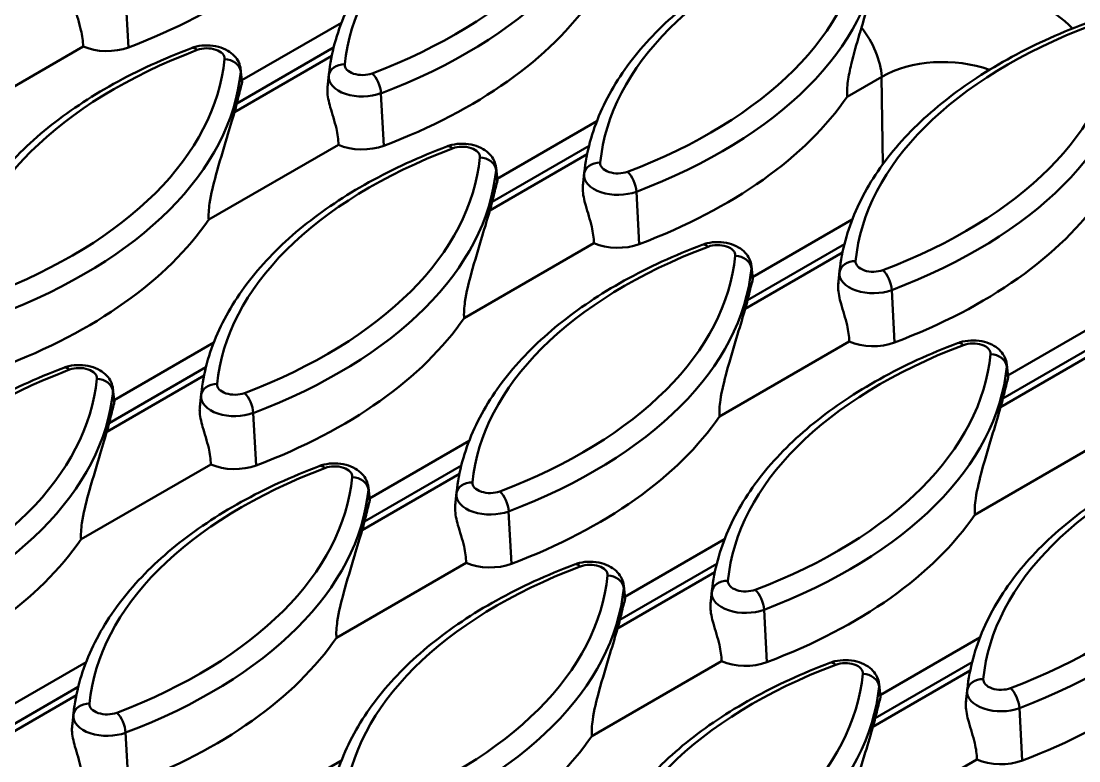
# Model space of a CAD drawing. Header units: millimetres. Extents: x 0 to 2774, y -40 to 1485.
# Drawn here: x 407.35 to 456.16, y 267.86 to 301.97 of the extents above; entities that cross this region are included whole.
import ezdxf

# ---------------------------------------------------------------- set-up
doc = ezdxf.new("R2010")
doc.units = ezdxf.units.MM
doc.header["$LTSCALE"] = 2.5
doc.layers.add('Sichtbar (ISO)', color=7, linetype='Continuous', lineweight=50)
doc.layers.add('Sichtbar schmal (ISO)', color=7, linetype='Continuous', lineweight=50)

msp = doc.modelspace()

# ---------------------------------------------------------------- linework, layer by layer
at = {"layer": 'Sichtbar (ISO)'}
for p, q in [((417.537, 299.244), (422.136, 301.899)), ((404.226, 297.355), (410.212, 300.811)), ((417.483, 299.747), (417.546, 299.161)), ((421.555, 299.531), (421.503, 299.045)), ((445.474, 298.489), (447.073, 299.412)), ((429.323, 294.707), (433.921, 297.363)), ((416.011, 292.819), (421.997, 296.275)), ((429.268, 295.211), (429.331, 294.625)), ((433.34, 294.995), (433.288, 294.509)), ((441.108, 290.171), (445.707, 292.827)), ((427.797, 288.283), (433.783, 291.739)), ((441.054, 290.675), (441.117, 290.089)), ((445.125, 290.459), (445.073, 289.973)), ((452.893, 285.635), (457.492, 288.29)), ((411.645, 284.501), (416.244, 287.156)), ((439.582, 283.747), (445.568, 287.203)), ((452.839, 286.139), (452.902, 285.553)), ((411.591, 285.005), (411.654, 284.419)), ((415.663, 284.789), (415.61, 284.303)), ((423.43, 279.965), (428.029, 282.62)), ((451.367, 279.211), (457.353, 282.667)), ((410.119, 278.077), (416.105, 281.533)), ((423.376, 280.469), (423.439, 279.883)), ((427.448, 280.253), (427.396, 279.767)), ((435.215, 275.429), (439.814, 278.084)), ((421.904, 273.541), (427.89, 276.997)), ((435.161, 275.933), (435.224, 275.347)), ((439.233, 275.717), (439.181, 275.231)), ((447, 270.893), (451.599, 273.548)), ((405.752, 269.759), (410.351, 272.414)), ((433.689, 269.005), (439.675, 272.461)), ((446.946, 271.397), (447.009, 270.81)), ((451.018, 271.181), (450.966, 270.695)), ((409.77, 270.047), (409.718, 269.561)), ((417.537, 265.223), (422.136, 267.878)), ((445.474, 264.468), (451.46, 267.924))]:
    msp.add_line(p, q, dxfattribs=at)
for centre, major_axis, start_param, end_param in [((398.556, 312.89), (25.106, 0), 5.2921, 5.906759), ((410.341, 308.354), (25.106, 0), 5.2921, 5.906759), ((411.319, 301.635), (-1.806, 0), 0.911322, 2.150508), ((449.901, 297.779), (4, 0), 1.006824, 2.356194), ((422.126, 303.818), (25.106, 0), 5.2921, 5.906759), ((392.663, 300.189), (24.887, 0), 6.114898, 6.142932), ((423.104, 297.099), (-1.806, 0), 0.911322, 2.150508), ((433.911, 299.281), (25.106, 0), 5.2921, 5.904133), ((404.448, 295.653), (24.887, 0), 6.114898, 6.142932), ((392.663, 298.147), (25.106, 0), 5.2921, 5.906759), ((434.889, 292.563), (-1.806, 0), 0.911322, 2.150508), ((416.233, 291.116), (24.887, 0), 6.114898, 6.142932), ((404.448, 293.611), (25.106, 0), 5.2921, 5.906759), ((446.674, 288.027), (-1.806, 0), 0.911322, 2.150508), ((428.018, 286.58), (24.887, 0), 6.114898, 6.142932), ((416.233, 289.075), (25.106, 0), 5.2921, 5.906759), ((386.771, 285.446), (24.887, 0), 6.114898, 6.142932), ((417.212, 282.357), (-1.806, 0), 0.911322, 2.150508), ((428.018, 284.539), (25.106, 0), 5.2921, 5.906759), ((398.556, 280.91), (24.887, 0), 6.114898, 6.142932), ((386.771, 283.405), (25.106, 0), 5.2921, 5.906759), ((428.997, 277.821), (-1.806, 0), 0.911322, 2.150508), ((410.341, 276.374), (24.887, 0), 6.114898, 6.142932), ((439.804, 280.003), (25.106, 0), 5.2921, 5.906759), ((398.556, 278.869), (25.106, 0), 5.2921, 5.906759), ((440.782, 273.285), (-1.806, 0), 0.911322, 2.150508), ((422.126, 271.838), (24.887, 0), 6.114898, 6.142932), ((410.341, 274.333), (25.106, 0), 5.2921, 5.906759), ((452.567, 268.749), (-1.806, 0), 0.911322, 2.150508)]:
    msp.add_ellipse(centre, major_axis=major_axis, ratio=0.57735, start_param=start_param, end_param=end_param, dxfattribs=at)
for points, knots in [([(432.894, 310.939), (431.613, 310.454), (430.406, 309.9), (428.184, 308.667), (427.167, 307.988), (425.358, 306.523), (424.565, 305.737), (423.236, 304.079), (422.699, 303.207), (421.909, 301.403), (421.656, 300.472), (421.555, 299.531)], [2.9359057, 2.9359057, 2.9359057, 2.9359057, 3.121742, 3.121742, 3.3075784, 3.3075784, 3.4934147, 3.4934147, 3.6792511, 3.6792511, 3.8650875, 3.8650875, 3.8650875, 3.8650875]), ([(444.679, 306.403), (443.398, 305.918), (442.192, 305.364), (439.969, 304.131), (438.952, 303.452), (437.143, 301.987), (436.351, 301.201), (435.021, 299.543), (434.484, 298.671), (433.694, 296.867), (433.441, 295.935), (433.34, 294.995)], [2.9359057, 2.9359057, 2.9359057, 2.9359057, 3.121742, 3.121742, 3.3075784, 3.3075784, 3.4934147, 3.4934147, 3.6792511, 3.6792511, 3.8650875, 3.8650875, 3.8650875, 3.8650875]), ([(410.212, 300.811), (410.21, 301.046), (410.174, 301.302), (410.038, 301.891), (409.924, 302.23), (409.801, 302.667), (409.767, 302.797), (409.718, 303.051), (409.702, 303.174), (409.698, 303.342), (409.699, 303.401), (409.705, 303.459)], [0.0433649, 0.0433649, 0.0433649, 0.0433649, 0.199966, 0.199966, 0.399932, 0.399932, 0.4756007, 0.4756007, 0.5512693, 0.5512693, 0.5929939, 0.5929939, 0.5929939, 0.5929939]), ([(456.464, 301.866), (455.183, 301.382), (453.977, 300.828), (451.754, 299.594), (450.737, 298.915), (448.928, 297.451), (448.136, 296.665), (446.806, 295.007), (446.269, 294.134), (445.479, 292.331), (445.226, 291.399), (445.125, 290.459)], [2.9359057, 2.9359057, 2.9359057, 2.9359057, 3.121742, 3.121742, 3.3075784, 3.3075784, 3.4934147, 3.4934147, 3.6792511, 3.6792511, 3.8650875, 3.8650875, 3.8650875, 3.8650875]), ([(446.133, 301.679), (446.104, 301.583), (446.075, 301.485), (445.912, 300.934), (445.772, 300.454), (445.601, 299.731), (445.544, 299.461), (445.489, 299.066), (445.476, 298.936), (445.465, 298.697), (445.466, 298.589), (445.474, 298.489)], [1.2512217, 1.2512217, 1.2512217, 1.2512217, 1.3200767, 1.3200767, 1.6313693, 1.6313693, 1.7849524, 1.7849524, 1.861744, 1.861744, 1.9325155, 1.9325155, 1.9325155, 1.9325155]), ([(415.216, 300.732), (413.935, 300.248), (412.729, 299.694), (410.506, 298.46), (409.489, 297.781), (407.68, 296.317), (406.888, 295.531), (405.558, 293.873), (405.021, 293), (404.231, 291.197), (403.978, 290.265), (403.877, 289.325)], [2.9359057, 2.9359057, 2.9359057, 2.9359057, 3.121742, 3.121742, 3.3075784, 3.3075784, 3.4934147, 3.4934147, 3.6792511, 3.6792511, 3.8650875, 3.8650875, 3.8650875, 3.8650875]), ([(417.483, 299.747), (417.471, 299.863), (417.438, 299.975), (417.341, 300.186), (417.273, 300.282), (417.105, 300.466), (417.001, 300.546), (416.752, 300.694), (416.605, 300.751), (416.288, 300.834), (416.118, 300.856), (415.778, 300.859), (415.609, 300.841), (415.367, 300.784), (415.291, 300.761), (415.216, 300.732)], [0.847302, 0.847302, 0.847302, 0.847302, 1.046181, 1.046181, 1.270532, 1.270532, 1.556044, 1.556044, 1.929065, 1.929065, 2.339587, 2.339587, 2.746954, 2.746954, 2.935906, 2.935906, 2.935906, 2.935906]), ([(417.54, 299.112), (417.537, 299.102), (417.534, 299.092), (417.482, 298.91), (417.419, 298.645), (417.335, 298.299), (417.321, 298.241), (417.306, 298.18)], [0.7095826, 0.7095826, 0.7095826, 0.7095826, 0.7301099, 0.7301099, 1.0546565, 1.0546565, 1.1167, 1.1167, 1.1167, 1.1167]), ([(421.997, 296.275), (421.995, 296.51), (421.959, 296.765), (421.823, 297.355), (421.71, 297.693), (421.586, 298.131), (421.552, 298.261), (421.503, 298.514), (421.487, 298.638), (421.483, 298.806), (421.484, 298.865), (421.49, 298.923)], [0.0433649, 0.0433649, 0.0433649, 0.0433649, 0.199966, 0.199966, 0.399932, 0.399932, 0.4756007, 0.4756007, 0.5512693, 0.5512693, 0.5929939, 0.5929939, 0.5929939, 0.5929939]), ([(421.49, 298.923), (421.493, 298.953), (421.496, 298.982), (421.501, 299.023), (421.502, 299.034), (421.503, 299.045)], [0.70958265, 0.70958265, 0.70958265, 0.70958265, 0.73010989, 0.73010989, 0.73801389, 0.73801389, 0.73801389, 0.73801389]), ([(417.199, 297.782), (417.1, 297.446), (416.979, 297.039), (416.684, 296.056), (416.503, 295.466), (416.235, 294.481), (416.114, 293.999), (416.032, 293.44), (416.016, 293.3), (416.002, 293.041), (416.003, 292.921), (416.011, 292.819)], [3.485316, 3.485316, 3.485316, 3.485316, 3.831228, 3.831228, 4.242869, 4.242869, 4.503948, 4.503948, 4.581698, 4.581698, 4.653464, 4.653464, 4.653464, 4.653464]), ([(429.268, 295.211), (429.256, 295.327), (429.223, 295.439), (429.126, 295.65), (429.058, 295.746), (428.89, 295.93), (428.786, 296.01), (428.537, 296.158), (428.39, 296.215), (428.073, 296.298), (427.903, 296.32), (427.563, 296.323), (427.394, 296.305), (427.152, 296.248), (427.076, 296.225), (427.001, 296.196)], [0.847302, 0.847302, 0.847302, 0.847302, 1.046181, 1.046181, 1.270532, 1.270532, 1.556044, 1.556044, 1.929065, 1.929065, 2.339587, 2.339587, 2.746954, 2.746954, 2.935906, 2.935906, 2.935906, 2.935906]), ([(427.001, 296.196), (425.72, 295.712), (424.514, 295.158), (422.291, 293.924), (421.274, 293.245), (419.465, 291.781), (418.673, 290.995), (417.343, 289.337), (416.806, 288.464), (416.016, 286.661), (415.764, 285.729), (415.663, 284.789)], [2.9359057, 2.9359057, 2.9359057, 2.9359057, 3.121742, 3.121742, 3.3075784, 3.3075784, 3.4934147, 3.4934147, 3.6792511, 3.6792511, 3.8650875, 3.8650875, 3.8650875, 3.8650875]), ([(429.325, 294.576), (429.322, 294.566), (429.319, 294.556), (429.268, 294.374), (429.205, 294.109), (429.12, 293.763), (429.106, 293.704), (429.091, 293.644)], [0.7095826, 0.7095826, 0.7095826, 0.7095826, 0.7301099, 0.7301099, 1.0546565, 1.0546565, 1.1167, 1.1167, 1.1167, 1.1167]), ([(433.783, 291.739), (433.78, 291.974), (433.744, 292.229), (433.609, 292.819), (433.495, 293.157), (433.371, 293.595), (433.338, 293.725), (433.288, 293.978), (433.273, 294.101), (433.268, 294.27), (433.27, 294.329), (433.275, 294.387)], [0.0433649, 0.0433649, 0.0433649, 0.0433649, 0.199966, 0.199966, 0.399932, 0.399932, 0.4756007, 0.4756007, 0.5512693, 0.5512693, 0.5929939, 0.5929939, 0.5929939, 0.5929939]), ([(433.275, 294.387), (433.278, 294.417), (433.281, 294.446), (433.286, 294.487), (433.287, 294.498), (433.288, 294.509)], [0.70958265, 0.70958265, 0.70958265, 0.70958265, 0.73010989, 0.73010989, 0.73801389, 0.73801389, 0.73801389, 0.73801389]), ([(428.984, 293.246), (428.885, 292.91), (428.764, 292.503), (428.469, 291.52), (428.288, 290.93), (428.02, 289.945), (427.899, 289.463), (427.817, 288.904), (427.801, 288.763), (427.787, 288.504), (427.788, 288.385), (427.797, 288.283)], [3.485316, 3.485316, 3.485316, 3.485316, 3.831228, 3.831228, 4.242869, 4.242869, 4.503948, 4.503948, 4.581698, 4.581698, 4.653464, 4.653464, 4.653464, 4.653464]), ([(438.786, 291.66), (437.505, 291.176), (436.299, 290.622), (434.076, 289.388), (433.059, 288.709), (431.25, 287.244), (430.458, 286.459), (429.129, 284.801), (428.592, 283.928), (427.801, 282.125), (427.549, 281.193), (427.448, 280.253)], [2.9359057, 2.9359057, 2.9359057, 2.9359057, 3.121742, 3.121742, 3.3075784, 3.3075784, 3.4934147, 3.4934147, 3.6792511, 3.6792511, 3.8650875, 3.8650875, 3.8650875, 3.8650875]), ([(441.054, 290.675), (441.041, 290.791), (441.009, 290.903), (440.911, 291.114), (440.843, 291.21), (440.675, 291.394), (440.571, 291.474), (440.322, 291.621), (440.175, 291.679), (439.858, 291.762), (439.688, 291.784), (439.348, 291.787), (439.179, 291.769), (438.937, 291.711), (438.861, 291.689), (438.786, 291.66)], [0.847302, 0.847302, 0.847302, 0.847302, 1.046181, 1.046181, 1.270532, 1.270532, 1.556044, 1.556044, 1.929065, 1.929065, 2.339587, 2.339587, 2.746954, 2.746954, 2.935906, 2.935906, 2.935906, 2.935906]), ([(441.11, 290.04), (441.108, 290.03), (441.104, 290.02), (441.053, 289.838), (440.99, 289.573), (440.905, 289.226), (440.891, 289.168), (440.876, 289.108)], [0.7095826, 0.7095826, 0.7095826, 0.7095826, 0.7301099, 0.7301099, 1.0546565, 1.0546565, 1.1167, 1.1167, 1.1167, 1.1167]), ([(445.06, 289.851), (445.063, 289.881), (445.067, 289.91), (445.071, 289.951), (445.072, 289.962), (445.073, 289.973)], [0.70958265, 0.70958265, 0.70958265, 0.70958265, 0.73010989, 0.73010989, 0.73801389, 0.73801389, 0.73801389, 0.73801389]), ([(445.568, 287.203), (445.565, 287.438), (445.529, 287.693), (445.394, 288.283), (445.28, 288.621), (445.156, 289.059), (445.123, 289.189), (445.073, 289.442), (445.058, 289.565), (445.053, 289.734), (445.055, 289.793), (445.06, 289.851)], [0.0433649, 0.0433649, 0.0433649, 0.0433649, 0.199966, 0.199966, 0.399932, 0.399932, 0.4756007, 0.4756007, 0.5512693, 0.5512693, 0.5929939, 0.5929939, 0.5929939, 0.5929939]), ([(440.769, 288.71), (440.67, 288.374), (440.549, 287.967), (440.254, 286.984), (440.073, 286.394), (439.805, 285.409), (439.684, 284.927), (439.602, 284.368), (439.586, 284.227), (439.572, 283.968), (439.573, 283.849), (439.582, 283.747)], [3.485316, 3.485316, 3.485316, 3.485316, 3.831228, 3.831228, 4.242869, 4.242869, 4.503948, 4.503948, 4.581698, 4.581698, 4.653464, 4.653464, 4.653464, 4.653464]), ([(450.571, 287.124), (449.29, 286.64), (448.084, 286.086), (445.861, 284.852), (444.845, 284.173), (443.036, 282.708), (442.243, 281.922), (440.914, 280.265), (440.377, 279.392), (439.586, 277.588), (439.334, 276.657), (439.233, 275.717)], [2.9359057, 2.9359057, 2.9359057, 2.9359057, 3.121742, 3.121742, 3.3075784, 3.3075784, 3.4934147, 3.4934147, 3.6792511, 3.6792511, 3.8650875, 3.8650875, 3.8650875, 3.8650875]), ([(452.839, 286.139), (452.826, 286.255), (452.794, 286.367), (452.696, 286.577), (452.629, 286.674), (452.46, 286.858), (452.356, 286.937), (452.107, 287.085), (451.96, 287.143), (451.643, 287.226), (451.473, 287.248), (451.133, 287.251), (450.964, 287.233), (450.722, 287.175), (450.646, 287.152), (450.571, 287.124)], [0.847302, 0.847302, 0.847302, 0.847302, 1.046181, 1.046181, 1.270532, 1.270532, 1.556044, 1.556044, 1.929065, 1.929065, 2.339587, 2.339587, 2.746954, 2.746954, 2.935906, 2.935906, 2.935906, 2.935906]), ([(411.591, 285.005), (411.578, 285.121), (411.546, 285.233), (411.448, 285.443), (411.381, 285.54), (411.213, 285.724), (411.108, 285.803), (410.859, 285.951), (410.712, 286.009), (410.395, 286.092), (410.225, 286.114), (409.885, 286.117), (409.716, 286.099), (409.474, 286.041), (409.398, 286.018), (409.323, 285.99)], [0.847302, 0.847302, 0.847302, 0.847302, 1.046181, 1.046181, 1.270532, 1.270532, 1.556044, 1.556044, 1.929065, 1.929065, 2.339587, 2.339587, 2.746954, 2.746954, 2.935906, 2.935906, 2.935906, 2.935906]), ([(409.323, 285.99), (408.042, 285.506), (406.836, 284.952), (404.613, 283.718), (403.597, 283.039), (401.788, 281.574), (400.995, 280.788), (399.666, 279.13), (399.129, 278.258), (398.339, 276.454), (398.086, 275.523), (397.985, 274.583)], [2.9359057, 2.9359057, 2.9359057, 2.9359057, 3.121742, 3.121742, 3.3075784, 3.3075784, 3.4934147, 3.4934147, 3.6792511, 3.6792511, 3.8650875, 3.8650875, 3.8650875, 3.8650875]), ([(452.896, 285.504), (452.893, 285.494), (452.89, 285.483), (452.838, 285.302), (452.775, 285.037), (452.691, 284.69), (452.676, 284.632), (452.662, 284.572)], [0.7095826, 0.7095826, 0.7095826, 0.7095826, 0.7301099, 0.7301099, 1.0546565, 1.0546565, 1.1167, 1.1167, 1.1167, 1.1167]), ([(411.648, 284.37), (411.645, 284.36), (411.642, 284.349), (411.59, 284.168), (411.527, 283.903), (411.443, 283.556), (411.428, 283.498), (411.414, 283.438)], [0.7095826, 0.7095826, 0.7095826, 0.7095826, 0.7301099, 0.7301099, 1.0546565, 1.0546565, 1.1167, 1.1167, 1.1167, 1.1167]), ([(416.105, 281.533), (416.102, 281.768), (416.066, 282.023), (415.931, 282.613), (415.817, 282.951), (415.694, 283.389), (415.66, 283.519), (415.61, 283.772), (415.595, 283.895), (415.59, 284.064), (415.592, 284.123), (415.598, 284.181)], [0.0433649, 0.0433649, 0.0433649, 0.0433649, 0.199966, 0.199966, 0.399932, 0.399932, 0.4756007, 0.4756007, 0.5512693, 0.5512693, 0.5929939, 0.5929939, 0.5929939, 0.5929939]), ([(415.598, 284.181), (415.601, 284.211), (415.604, 284.24), (415.608, 284.28), (415.609, 284.292), (415.61, 284.303)], [0.70958265, 0.70958265, 0.70958265, 0.70958265, 0.73010989, 0.73010989, 0.73801389, 0.73801389, 0.73801389, 0.73801389]), ([(452.554, 284.174), (452.455, 283.837), (452.335, 283.43), (452.039, 282.448), (451.858, 281.858), (451.59, 280.873), (451.469, 280.391), (451.387, 279.832), (451.371, 279.691), (451.357, 279.432), (451.358, 279.313), (451.367, 279.211)], [3.485316, 3.485316, 3.485316, 3.485316, 3.831228, 3.831228, 4.242869, 4.242869, 4.503948, 4.503948, 4.581698, 4.581698, 4.653464, 4.653464, 4.653464, 4.653464]), ([(411.306, 283.04), (411.208, 282.703), (411.087, 282.296), (410.791, 281.314), (410.61, 280.724), (410.342, 279.739), (410.221, 279.257), (410.139, 278.698), (410.123, 278.557), (410.109, 278.298), (410.11, 278.179), (410.119, 278.077)], [3.485316, 3.485316, 3.485316, 3.485316, 3.831228, 3.831228, 4.242869, 4.242869, 4.503948, 4.503948, 4.581698, 4.581698, 4.653464, 4.653464, 4.653464, 4.653464]), ([(462.356, 282.588), (461.075, 282.104), (459.869, 281.549), (457.646, 280.316), (456.63, 279.637), (454.821, 278.172), (454.028, 277.386), (452.699, 275.728), (452.162, 274.856), (451.372, 273.052), (451.119, 272.121), (451.018, 271.181)], [2.9359057, 2.9359057, 2.9359057, 2.9359057, 3.121742, 3.121742, 3.3075784, 3.3075784, 3.4934147, 3.4934147, 3.6792511, 3.6792511, 3.8650875, 3.8650875, 3.8650875, 3.8650875]), ([(421.109, 281.454), (419.828, 280.97), (418.621, 280.415), (416.398, 279.182), (415.382, 278.503), (413.573, 277.038), (412.78, 276.252), (411.451, 274.594), (410.914, 273.722), (410.124, 271.918), (409.871, 270.987), (409.77, 270.047)], [2.9359057, 2.9359057, 2.9359057, 2.9359057, 3.121742, 3.121742, 3.3075784, 3.3075784, 3.4934147, 3.4934147, 3.6792511, 3.6792511, 3.8650875, 3.8650875, 3.8650875, 3.8650875]), ([(423.376, 280.469), (423.363, 280.585), (423.331, 280.697), (423.233, 280.907), (423.166, 281.003), (422.998, 281.188), (422.893, 281.267), (422.645, 281.415), (422.497, 281.473), (422.18, 281.556), (422.01, 281.577), (421.671, 281.581), (421.501, 281.563), (421.259, 281.505), (421.183, 281.482), (421.109, 281.454)], [0.847302, 0.847302, 0.847302, 0.847302, 1.046181, 1.046181, 1.270532, 1.270532, 1.556044, 1.556044, 1.929065, 1.929065, 2.339587, 2.339587, 2.746954, 2.746954, 2.935906, 2.935906, 2.935906, 2.935906]), ([(423.433, 279.834), (423.43, 279.824), (423.427, 279.813), (423.375, 279.632), (423.312, 279.367), (423.228, 279.02), (423.214, 278.962), (423.199, 278.902)], [0.7095826, 0.7095826, 0.7095826, 0.7095826, 0.7301099, 0.7301099, 1.0546565, 1.0546565, 1.1167, 1.1167, 1.1167, 1.1167]), ([(427.383, 279.645), (427.386, 279.674), (427.389, 279.704), (427.393, 279.744), (427.394, 279.756), (427.396, 279.767)], [0.70958265, 0.70958265, 0.70958265, 0.70958265, 0.73010989, 0.73010989, 0.73801389, 0.73801389, 0.73801389, 0.73801389]), ([(427.89, 276.997), (427.887, 277.232), (427.851, 277.487), (427.716, 278.077), (427.602, 278.415), (427.479, 278.853), (427.445, 278.983), (427.395, 279.236), (427.38, 279.359), (427.375, 279.527), (427.377, 279.587), (427.383, 279.645)], [0.0433649, 0.0433649, 0.0433649, 0.0433649, 0.199966, 0.199966, 0.399932, 0.399932, 0.4756007, 0.4756007, 0.5512693, 0.5512693, 0.5929939, 0.5929939, 0.5929939, 0.5929939]), ([(423.092, 278.504), (422.993, 278.167), (422.872, 277.76), (422.576, 276.778), (422.395, 276.188), (422.128, 275.203), (422.006, 274.721), (421.924, 274.162), (421.908, 274.021), (421.894, 273.762), (421.895, 273.643), (421.904, 273.541)], [3.485316, 3.485316, 3.485316, 3.485316, 3.831228, 3.831228, 4.242869, 4.242869, 4.503948, 4.503948, 4.581698, 4.581698, 4.653464, 4.653464, 4.653464, 4.653464]), ([(432.894, 276.918), (431.613, 276.434), (430.406, 275.879), (428.184, 274.646), (427.167, 273.967), (425.358, 272.502), (424.565, 271.716), (423.236, 270.058), (422.699, 269.186), (421.909, 267.382), (421.656, 266.451), (421.555, 265.511)], [2.9359057, 2.9359057, 2.9359057, 2.9359057, 3.121742, 3.121742, 3.3075784, 3.3075784, 3.4934147, 3.4934147, 3.6792511, 3.6792511, 3.8650875, 3.8650875, 3.8650875, 3.8650875]), ([(435.161, 275.933), (435.149, 276.049), (435.116, 276.16), (435.019, 276.371), (434.951, 276.467), (434.783, 276.652), (434.678, 276.731), (434.43, 276.879), (434.282, 276.937), (433.965, 277.02), (433.795, 277.041), (433.456, 277.045), (433.286, 277.027), (433.044, 276.969), (432.968, 276.946), (432.894, 276.918)], [0.847302, 0.847302, 0.847302, 0.847302, 1.046181, 1.046181, 1.270532, 1.270532, 1.556044, 1.556044, 1.929065, 1.929065, 2.339587, 2.339587, 2.746954, 2.746954, 2.935906, 2.935906, 2.935906, 2.935906]), ([(435.218, 275.298), (435.215, 275.288), (435.212, 275.277), (435.16, 275.096), (435.097, 274.831), (435.013, 274.484), (434.999, 274.426), (434.984, 274.366)], [0.7095826, 0.7095826, 0.7095826, 0.7095826, 0.7301099, 0.7301099, 1.0546565, 1.0546565, 1.1167, 1.1167, 1.1167, 1.1167]), ([(439.675, 272.461), (439.672, 272.696), (439.637, 272.951), (439.501, 273.541), (439.387, 273.879), (439.264, 274.317), (439.23, 274.447), (439.18, 274.7), (439.165, 274.823), (439.16, 274.991), (439.162, 275.051), (439.168, 275.109)], [0.0433649, 0.0433649, 0.0433649, 0.0433649, 0.199966, 0.199966, 0.399932, 0.399932, 0.4756007, 0.4756007, 0.5512693, 0.5512693, 0.5929939, 0.5929939, 0.5929939, 0.5929939]), ([(439.168, 275.109), (439.171, 275.138), (439.174, 275.168), (439.178, 275.208), (439.179, 275.22), (439.181, 275.231)], [0.70958265, 0.70958265, 0.70958265, 0.70958265, 0.73010989, 0.73010989, 0.73801389, 0.73801389, 0.73801389, 0.73801389]), ([(434.877, 273.967), (434.778, 273.631), (434.657, 273.224), (434.362, 272.242), (434.18, 271.652), (433.913, 270.666), (433.791, 270.184), (433.709, 269.626), (433.693, 269.485), (433.68, 269.226), (433.681, 269.107), (433.689, 269.005)], [3.485316, 3.485316, 3.485316, 3.485316, 3.831228, 3.831228, 4.242869, 4.242869, 4.503948, 4.503948, 4.581698, 4.581698, 4.653464, 4.653464, 4.653464, 4.653464]), ([(444.679, 272.382), (443.398, 271.898), (442.192, 271.343), (439.969, 270.11), (438.952, 269.431), (437.143, 267.966), (436.351, 267.18), (435.021, 265.522), (434.484, 264.65), (433.694, 262.846), (433.441, 261.915), (433.34, 260.975)], [2.9359057, 2.9359057, 2.9359057, 2.9359057, 3.121742, 3.121742, 3.3075784, 3.3075784, 3.4934147, 3.4934147, 3.6792511, 3.6792511, 3.8650875, 3.8650875, 3.8650875, 3.8650875]), ([(446.946, 271.397), (446.934, 271.513), (446.901, 271.624), (446.804, 271.835), (446.736, 271.931), (446.568, 272.115), (446.463, 272.195), (446.215, 272.343), (446.067, 272.401), (445.751, 272.484), (445.58, 272.505), (445.241, 272.509), (445.071, 272.491), (444.829, 272.433), (444.754, 272.41), (444.679, 272.382)], [0.847302, 0.847302, 0.847302, 0.847302, 1.046181, 1.046181, 1.270532, 1.270532, 1.556044, 1.556044, 1.929065, 1.929065, 2.339587, 2.339587, 2.746954, 2.746954, 2.935906, 2.935906, 2.935906, 2.935906]), ([(447.003, 270.762), (447, 270.752), (446.997, 270.741), (446.945, 270.559), (446.882, 270.294), (446.798, 269.948), (446.784, 269.89), (446.769, 269.829)], [0.7095826, 0.7095826, 0.7095826, 0.7095826, 0.7301099, 0.7301099, 1.0546565, 1.0546565, 1.1167, 1.1167, 1.1167, 1.1167]), ([(451.46, 267.924), (451.457, 268.16), (451.422, 268.415), (451.286, 269.005), (451.172, 269.343), (451.049, 269.78), (451.015, 269.911), (450.966, 270.164), (450.95, 270.287), (450.945, 270.455), (450.947, 270.515), (450.953, 270.573)], [0.0433649, 0.0433649, 0.0433649, 0.0433649, 0.199966, 0.199966, 0.399932, 0.399932, 0.4756007, 0.4756007, 0.5512693, 0.5512693, 0.5929939, 0.5929939, 0.5929939, 0.5929939]), ([(450.953, 270.573), (450.956, 270.602), (450.959, 270.632), (450.963, 270.672), (450.965, 270.683), (450.966, 270.695)], [0.70958265, 0.70958265, 0.70958265, 0.70958265, 0.73010989, 0.73010989, 0.73801389, 0.73801389, 0.73801389, 0.73801389]), ([(410.212, 266.79), (410.21, 267.026), (410.174, 267.281), (410.038, 267.871), (409.924, 268.209), (409.801, 268.646), (409.767, 268.777), (409.718, 269.03), (409.702, 269.153), (409.698, 269.321), (409.699, 269.381), (409.705, 269.439)], [0.0433649, 0.0433649, 0.0433649, 0.0433649, 0.199966, 0.199966, 0.399932, 0.399932, 0.4756007, 0.4756007, 0.5512693, 0.5512693, 0.5929939, 0.5929939, 0.5929939, 0.5929939]), ([(409.705, 269.439), (409.708, 269.468), (409.711, 269.498), (409.715, 269.538), (409.717, 269.549), (409.718, 269.561)], [0.70958265, 0.70958265, 0.70958265, 0.70958265, 0.73010989, 0.73010989, 0.73801389, 0.73801389, 0.73801389, 0.73801389]), ([(446.662, 269.431), (446.563, 269.095), (446.442, 268.688), (446.147, 267.706), (445.965, 267.116), (445.698, 266.13), (445.576, 265.648), (445.494, 265.09), (445.478, 264.949), (445.465, 264.69), (445.466, 264.571), (445.474, 264.468)], [3.485316, 3.485316, 3.485316, 3.485316, 3.831228, 3.831228, 4.242869, 4.242869, 4.503948, 4.503948, 4.581698, 4.581698, 4.653464, 4.653464, 4.653464, 4.653464])]:
    msp.add_open_spline(points, degree=3, knots=knots, dxfattribs=at)
for points in [[(446.586, 303.207), (446.44, 302.759), (446.282, 302.179), (446.133, 301.679)], [(417.546, 299.161), (417.548, 299.148), (417.546, 299.131), (417.54, 299.112)], [(429.331, 294.625), (429.333, 294.612), (429.331, 294.595), (429.325, 294.576)], [(441.117, 290.089), (441.118, 290.076), (441.116, 290.059), (441.11, 290.04)], [(452.902, 285.553), (452.903, 285.54), (452.901, 285.523), (452.896, 285.504)], [(411.654, 284.419), (411.655, 284.405), (411.653, 284.389), (411.648, 284.37)], [(423.439, 279.883), (423.44, 279.869), (423.438, 279.853), (423.433, 279.834)], [(435.224, 275.347), (435.225, 275.333), (435.224, 275.317), (435.218, 275.298)], [(447.009, 270.81), (447.01, 270.797), (447.009, 270.781), (447.003, 270.762)]]:
    msp.add_open_spline(points, degree=3, dxfattribs=at)
at = {"layer": 'Sichtbar schmal (ISO)'}
for p, q in [((412.173, 303.181), (412.308, 300.763)), ((417.306, 298.18), (421.774, 300.76)), ((421.686, 300.373), (417.199, 297.782)), ((451.992, 299.702), (451.991, 299.748)), ((417.484, 299.641), (417.54, 299.112)), ((421.547, 299.448), (421.49, 298.923)), ((447.051, 299.399), (447.115, 295.371)), ((423.959, 298.644), (424.094, 296.227)), ((433.471, 295.837), (428.984, 293.246)), ((429.091, 293.644), (433.559, 296.223)), ((429.269, 295.105), (429.325, 294.576)), ((433.332, 294.912), (433.275, 294.387)), ((435.744, 294.108), (435.879, 291.691)), ((440.876, 289.108), (445.344, 291.687)), ((445.256, 291.3), (440.769, 288.71)), ((441.054, 290.569), (441.11, 290.04)), ((445.117, 290.376), (445.06, 289.851)), ((447.529, 289.572), (447.664, 287.155)), ((452.662, 284.572), (457.129, 287.151)), ((457.042, 286.764), (452.554, 284.174)), ((452.839, 286.033), (452.896, 285.504)), ((415.794, 285.63), (411.306, 283.04)), ((411.414, 283.438), (415.882, 286.017)), ((411.591, 284.899), (411.648, 284.37)), ((415.654, 284.706), (415.598, 284.181)), ((418.066, 283.902), (418.201, 281.484)), ((423.199, 278.902), (427.667, 281.481)), ((427.579, 281.094), (423.092, 278.504)), ((423.376, 280.363), (423.433, 279.834)), ((427.439, 280.17), (427.383, 279.645)), ((429.851, 279.366), (429.986, 276.948)), ((434.984, 274.366), (439.452, 276.945)), ((439.364, 276.558), (434.877, 273.967)), ((435.162, 275.827), (435.218, 275.298)), ((439.224, 275.634), (439.168, 275.109)), ((441.636, 274.83), (441.771, 272.412)), ((446.769, 269.829), (451.237, 272.409)), ((451.149, 272.022), (446.662, 269.431)), ((405.521, 268.695), (409.989, 271.275)), ((446.947, 271.291), (447.003, 270.762)), ((451.009, 271.098), (450.953, 270.573)), ((409.901, 270.888), (405.414, 268.297)), ((409.762, 269.964), (409.705, 269.439)), ((453.421, 270.294), (453.556, 267.876)), ((412.173, 269.16), (412.308, 266.742))]:
    msp.add_line(p, q, dxfattribs=at)
for centre, major_axis, ratio, start_param, end_param in [((446.367, 299.202), (-24.113, 0), 0.57735, 5.2921, 6.227073), ((410.341, 311.211), (24.113, 0), 0.57735, 5.2921, 6.227073), ((410.341, 310.652), (24.86, 0), 0.57735, 5.2921, 6.227073), ((458.153, 294.666), (-24.113, 0), 0.57735, 5.2921, 6.227073), ((422.126, 306.675), (24.113, 0), 0.57735, 5.2921, 6.227073), ((422.126, 306.116), (24.86, 0), 0.57735, 5.2921, 6.227073), ((449.901, 299.82), (-6.739, 0), 0.57735, 3.626115, 5.226738), ((469.938, 290.13), (-24.113, 0), 0.57735, 5.2921, 6.227073), ((445.136, 300.326), (1.375, -2.382), 0.57735, 0.876433, 1.818298), ((433.911, 302.139), (24.113, 0), 0.57735, 5.2921, 6.227073), ((415.481, 300.031), (-0.265, 0.702), 0.447262, 5.581488, 6.283185), ((415.926, 300.251), (0.813, 0), 0.57735, 6.227073, 8.433693), ((433.911, 301.58), (24.86, 0), 0.57735, 5.2921, 6.227073), ((428.69, 288.996), (-24.113, 0), 0.57735, 5.2921, 6.227073), ((392.663, 301.005), (24.113, 0), 0.57735, 5.2921, 6.227073), ((416.738, 299.612), (0.746, -0.073), 0.815212, 0.166414, 1.649944), ((415.926, 299.692), (1.56, 0), 0.57735, 6.227073, 6.345089), ((422.293, 299.371), (-0.746, 0.073), 0.815212, 4.791537, 6.275066), ((423.104, 299.957), (-0.813, 0), 0.57735, 6.227073, 8.433693), ((392.663, 300.446), (24.86, 0), 0.57735, 5.2921, 6.227073), ((423.104, 299.398), (-1.56, 0), 0.57735, 6.227073, 8.433693), ((446.367, 298.643), (-24.86, 0), 0.57735, 6.221282, 6.227073), ((423.549, 298.952), (0.265, -0.702), 0.447262, 0.956366, 2.439895), ((440.475, 284.46), (-24.113, 0), 0.57735, 5.2921, 6.227073), ((427.266, 295.495), (-0.265, 0.702), 0.447262, 5.581488, 6.283185), ((427.712, 295.715), (0.813, 0), 0.57735, 6.227073, 8.433693), ((404.448, 296.469), (24.113, 0), 0.57735, 5.2921, 6.227073), ((428.523, 295.076), (0.746, -0.073), 0.815212, 0.166414, 1.649944), ((434.078, 294.835), (-0.746, 0.073), 0.815212, 4.791537, 6.275066), ((434.889, 295.421), (-0.813, 0), 0.57735, 6.227073, 8.433693), ((404.448, 295.91), (24.86, 0), 0.57735, 5.2921, 6.227073), ((427.712, 295.156), (1.56, 0), 0.57735, 6.227073, 6.345089), ((434.889, 294.862), (-1.56, 0), 0.57735, 6.227073, 8.433693), ((458.153, 294.107), (-24.86, 0), 0.57735, 6.221282, 6.227073), ((435.334, 294.416), (0.265, -0.702), 0.447262, 0.956366, 2.439895), ((452.26, 279.924), (-24.113, 0), 0.57735, 5.2921, 6.227073), ((439.051, 290.959), (-0.265, 0.702), 0.447262, 5.581488, 6.283185), ((439.497, 291.179), (0.813, 0), 0.57735, 6.227073, 8.433693), ((416.233, 291.933), (24.113, 0), 0.57735, 5.2921, 6.227073), ((440.308, 290.54), (0.746, -0.073), 0.815212, 0.166414, 1.649944), ((445.863, 290.299), (-0.746, 0.073), 0.815212, 4.791537, 6.275066), ((416.233, 291.374), (24.86, 0), 0.57735, 5.2921, 6.227073), ((439.497, 290.62), (1.56, 0), 0.57735, 6.227073, 6.345089), ((469.938, 289.571), (-24.86, 0), 0.57735, 6.221282, 6.227073), ((446.674, 290.885), (-0.813, 0), 0.57735, 6.227073, 8.433693), ((447.12, 289.88), (0.265, -0.702), 0.447262, 0.956366, 2.439895), ((446.674, 290.326), (-1.56, 0), 0.57735, 6.227073, 8.433693), ((464.045, 275.388), (-24.113, 0), 0.57735, 5.2921, 6.227073), ((450.837, 286.423), (-0.265, 0.702), 0.447262, 5.581488, 6.283185), ((451.282, 286.642), (0.813, 0), 0.57735, 6.227073, 8.433693), ((428.018, 287.397), (24.113, 0), 0.57735, 5.2921, 6.227073), ((452.093, 286.004), (0.746, -0.073), 0.815212, 0.166414, 1.649944), ((428.018, 286.838), (24.86, 0), 0.57735, 5.2921, 6.227073), ((451.282, 286.083), (1.56, 0), 0.57735, 6.227073, 6.345089), ((422.797, 274.254), (-24.113, 0), 0.57735, 5.2921, 6.227073), ((409.589, 285.289), (-0.265, 0.702), 0.447262, 5.581488, 6.283185), ((410.034, 285.508), (0.813, 0), 0.57735, 6.227073, 8.433693), ((386.771, 286.263), (24.113, 0), 0.57735, 5.2921, 6.227073), ((410.845, 284.87), (0.746, -0.073), 0.815212, 0.166414, 1.649944), ((416.4, 284.629), (-0.746, 0.073), 0.815212, 4.791537, 6.275066), ((417.212, 285.215), (-0.813, 0), 0.57735, 6.227073, 8.433693), ((386.771, 285.704), (24.86, 0), 0.57735, 5.2921, 6.227073), ((410.034, 284.949), (1.56, 0), 0.57735, 6.227073, 6.345089), ((417.212, 284.656), (-1.56, 0), 0.57735, 6.227073, 8.433693), ((440.475, 283.901), (-24.86, 0), 0.57735, 6.221282, 6.227073), ((417.657, 284.21), (0.265, -0.702), 0.447262, 0.956366, 2.439895), ((475.83, 270.852), (-24.113, 0), 0.57735, 5.2921, 6.227073), ((439.804, 282.861), (24.113, 0), 0.57735, 5.2921, 6.227073), ((434.582, 269.718), (-24.113, 0), 0.57735, 5.2921, 6.227073), ((421.374, 280.753), (-0.265, 0.702), 0.447262, 5.581488, 6.283185), ((421.819, 280.972), (0.813, 0), 0.57735, 6.227073, 8.433693), ((439.804, 282.302), (24.86, 0), 0.57735, 5.2921, 6.227073), ((398.556, 281.727), (24.113, 0), 0.57735, 5.2921, 6.227073), ((422.63, 280.334), (0.746, -0.073), 0.815212, 0.166414, 1.649944), ((428.185, 280.092), (-0.746, 0.073), 0.815212, 4.791537, 6.275066), ((428.997, 280.679), (-0.813, 0), 0.57735, 6.227073, 8.433693), ((398.556, 281.168), (24.86, 0), 0.57735, 5.2921, 6.227073), ((421.819, 280.413), (1.56, 0), 0.57735, 6.227073, 6.345089), ((452.26, 279.365), (-24.86, 0), 0.57735, 6.221282, 6.227073), ((429.442, 279.674), (0.265, -0.702), 0.447262, 0.956366, 2.439895), ((428.997, 280.12), (-1.56, 0), 0.57735, 6.227073, 8.433693), ((446.367, 265.182), (-24.113, 0), 0.57735, 5.2921, 6.227073), ((433.159, 276.216), (-0.265, 0.702), 0.447262, 5.581488, 6.283185), ((433.604, 276.436), (0.813, 0), 0.57735, 6.227073, 8.433693), ((410.341, 277.191), (24.113, 0), 0.57735, 5.2921, 6.227073), ((434.416, 275.798), (0.746, -0.073), 0.815212, 0.166414, 1.649944), ((410.341, 276.632), (24.86, 0), 0.57735, 5.2921, 6.227073), ((433.604, 275.877), (1.56, 0), 0.57735, 6.227073, 6.345089), ((439.97, 275.556), (-0.746, 0.073), 0.815212, 4.791537, 6.275066), ((440.782, 276.142), (-0.813, 0), 0.57735, 6.227073, 8.433693), ((440.782, 275.583), (-1.56, 0), 0.57735, 6.227073, 8.433693), ((464.045, 274.829), (-24.86, 0), 0.57735, 6.221282, 6.227073), ((441.227, 275.137), (0.265, -0.702), 0.447262, 0.956366, 2.439895), ((444.944, 271.68), (-0.265, 0.702), 0.447262, 5.581488, 6.283185), ((445.389, 271.9), (0.813, 0), 0.57735, 6.227073, 8.433693), ((458.153, 260.646), (-24.113, 0), 0.57735, 5.2921, 6.227073), ((422.126, 272.655), (24.113, 0), 0.57735, 5.2921, 6.227073), ((446.201, 271.261), (0.746, -0.073), 0.815212, 0.166414, 1.649944), ((445.389, 271.341), (1.56, 0), 0.57735, 6.227073, 6.345089), ((451.755, 271.02), (-0.746, 0.073), 0.815212, 4.791537, 6.275066), ((452.567, 271.606), (-0.813, 0), 0.57735, 6.227073, 8.433693), ((422.126, 272.096), (24.86, 0), 0.57735, 5.2921, 6.227073), ((452.567, 271.047), (-1.56, 0), 0.57735, 6.227073, 8.433693), ((475.83, 270.293), (-24.86, 0), 0.57735, 6.221282, 6.227073), ((453.012, 270.601), (0.265, -0.702), 0.447262, 0.956366, 2.439895), ((410.508, 269.886), (-0.746, 0.073), 0.815212, 4.791537, 6.275066), ((411.319, 270.472), (-0.813, 0), 0.57735, 6.227073, 8.433693), ((411.319, 269.913), (-1.56, 0), 0.57735, 6.227073, 8.433693), ((434.582, 269.159), (-24.86, 0), 0.57735, 6.221282, 6.227073), ((411.764, 269.467), (0.265, -0.702), 0.447262, 0.956366, 2.439895)]:
    msp.add_ellipse(centre, major_axis=major_axis, ratio=ratio, start_param=start_param, end_param=end_param, dxfattribs=at)

doc.saveas('drawing.dxf')
